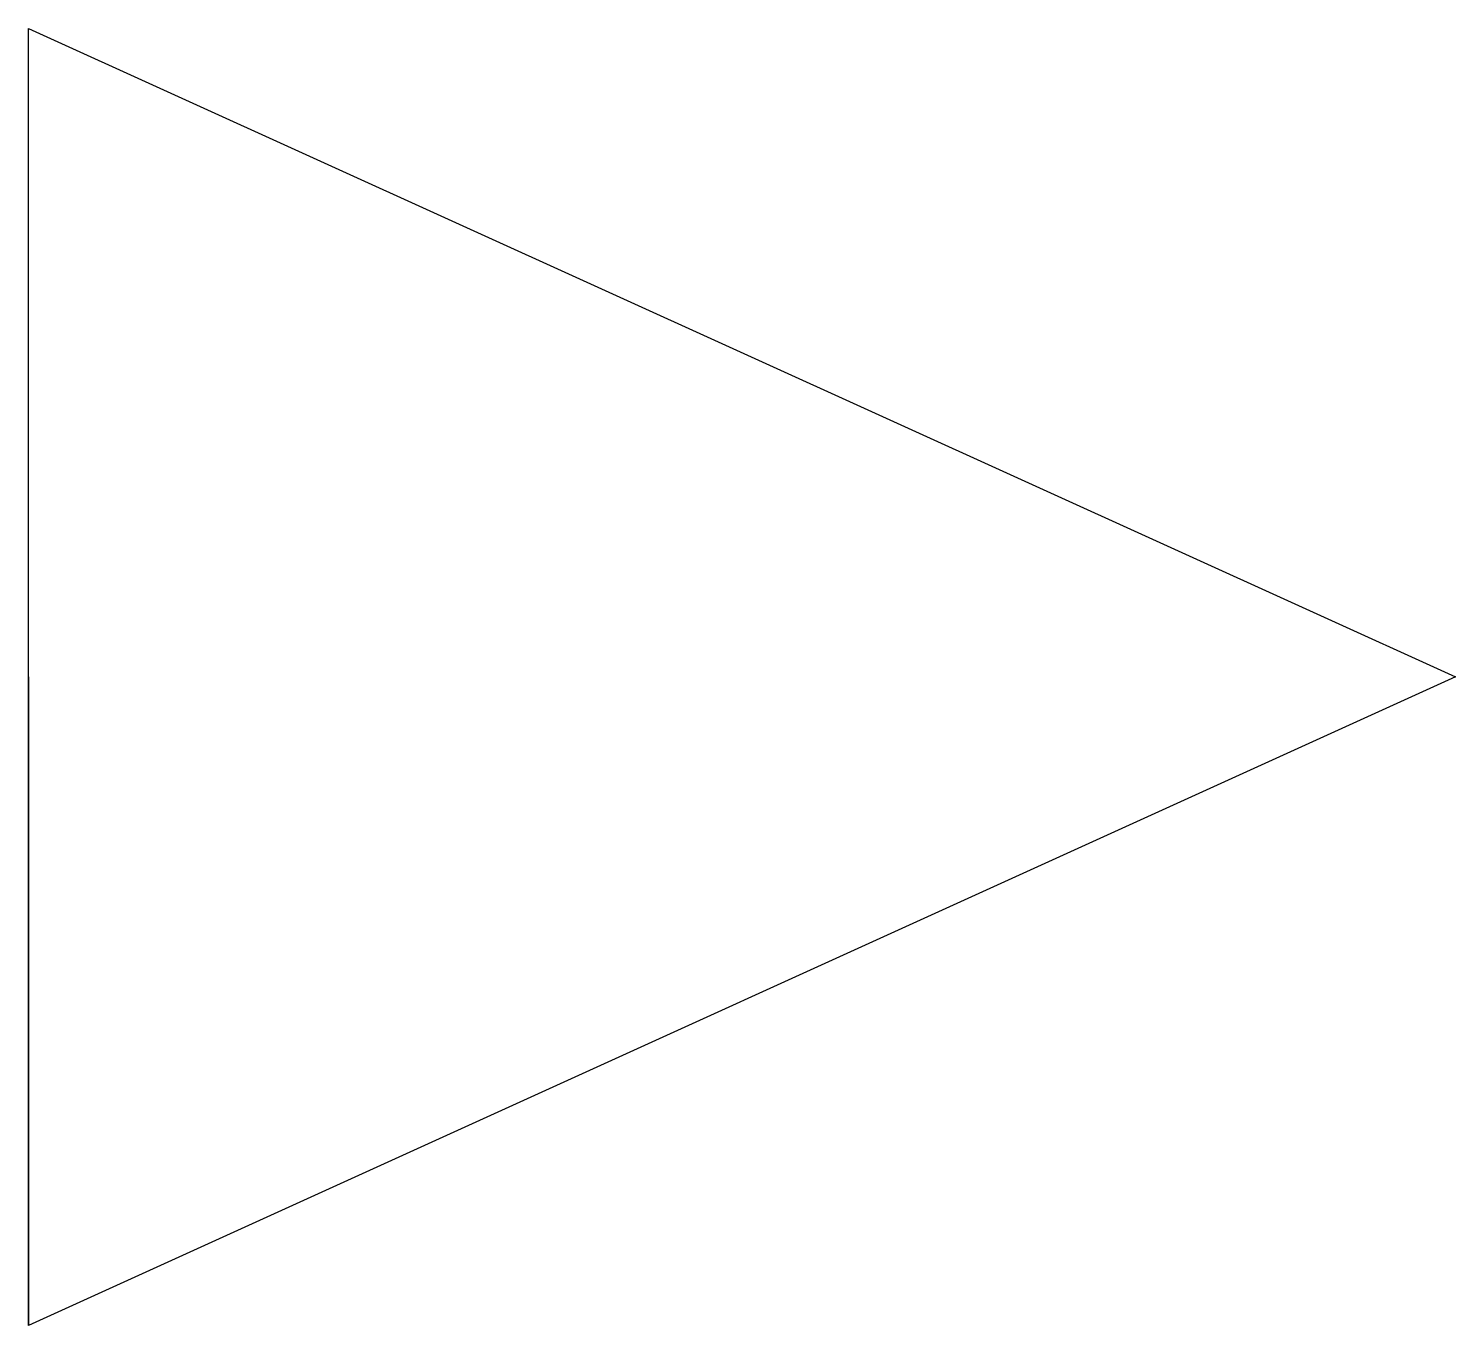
# Model space of a CAD drawing. Header units: millimetres. Extents: x 50 to 160, y 0 to 100.
import ezdxf

# ---------------------------------------------------------------- set-up
doc = ezdxf.new("R2010")
doc.units = ezdxf.units.MM
doc.layers.add('1', color=5, linetype='Continuous')
doc.layers.add('4', color=66, linetype='Continuous')

msp = doc.modelspace()

# ---------------------------------------------------------------- linework, layer by layer
at = {"layer": '1'}
msp.add_line((160, 50, 46), (160, 50, 66), dxfattribs=at)
at = {"layer": '4'}
for points in [[(50, 100, 74), (160, 50, 66), (50, 0, 0)], [(50, 50, 90), (50, 0, 66), (50, 100, 0)]]:
    msp.add_polyline3d(points, dxfattribs=at)

doc.saveas('drawing.dxf')
